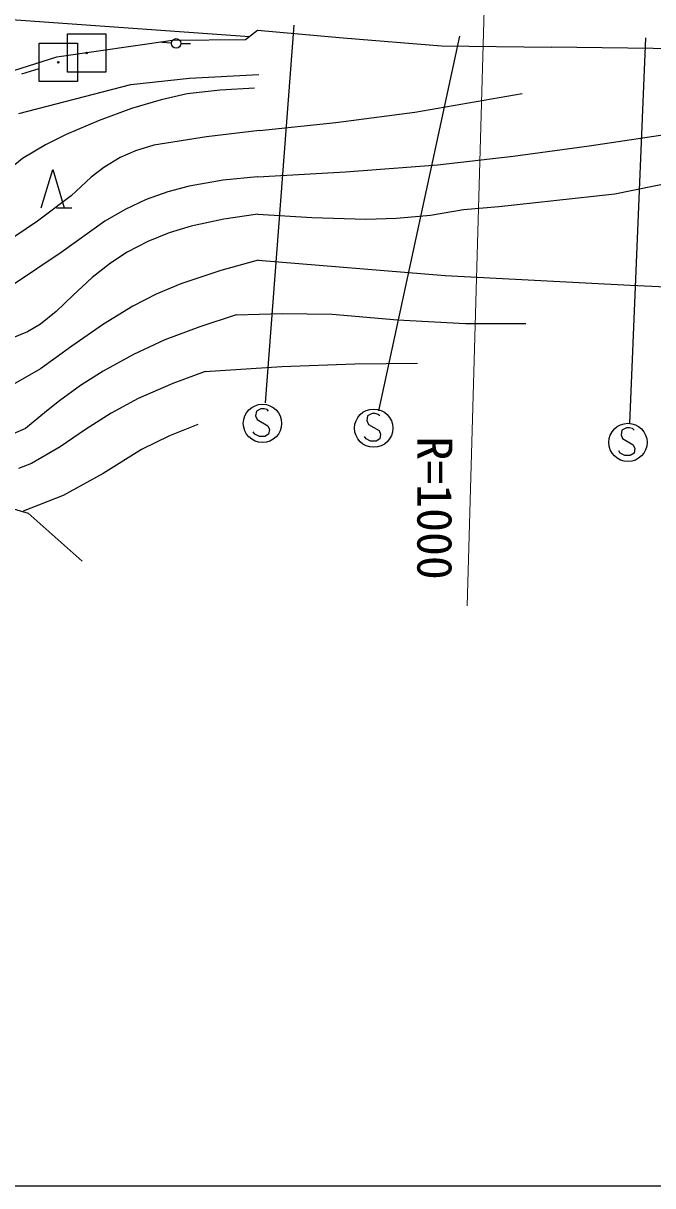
# Model space of a CAD drawing. Units: millimetres, scale not verified. Extents: x 40000 to 680000, y 20000 to 380000.
# Drawn here: x 379982 to 412824, y 205000 to 265674 of the extents above; entities that cross this region are included whole.
import ezdxf
from ezdxf.enums import TextEntityAlignment as Align

# ---------------------------------------------------------------- set-up
doc = ezdxf.new("R2010")
doc.units = ezdxf.units.MM
doc.header["$LTSCALE"] = 1000
for name, color, linetype, lineweight in [('M-BGD', 7, 'Continuous', 25), ('M-BGD-EXST', 7, 'Continuous', 25), ('M-BMK-ROW', 30, 'Continuous', 25), ('M-STR-HTXT', 7, 'Continuous', 13), ('M-TTL-BAND', 7, 'Continuous', 25)]:
    doc.layers.add(name, color=color, linetype=linetype, lineweight=lineweight)
doc.styles.add('ＭＳ ゴシック', font='')
doc.styles.get('ＭＳ ゴシック').set_extended_font_data('MS Gothic')

msp = doc.modelspace()

# ---------------------------------------------------------------- linework, layer by layer
at = {"layer": 'M-BGD'}
for p, q in [((377161, 266028), (391790, 264988)), ((391573, 264824), (392206, 265304)), ((392206, 265304), (396671, 264913)), ((381741, 263929), (387760, 264788)), ((387710, 264640), (387212, 264677)), ((387760, 264788), (391573, 264824)), ((388210, 264617), (388710, 264608)), ((396671, 264913), (401800, 264495)), ((401800, 264495), (407528, 264420)), ((416473, 264302), (407528, 264420)), ((378785, 262988), (381741, 263929)), ((385600, 262481), (388657, 262803)), ((388657, 262803), (392274, 262993)), ((379746, 260959), (385600, 262481)), ((380917, 256042), (381517, 258039)), ((381517, 258039), (382117, 256042)), ((381717, 256042), (382517, 256042)), ((374255, 241856), (380235, 240105)), ((380235, 240105), (383056, 237598))]:
    msp.add_line(p, q, dxfattribs=at)
for points in [[(392051, 262292), (390250, 262189), (388538, 261981), (387170, 261681), (385634, 261221), (383947, 260604), (382221, 259863), (381138, 259334), (379942, 258610), (378202, 257190), (376305, 255827), (376302, 255825)], [(392315, 260070), (396295, 260489), (400413, 261026), (406014, 262009)], [(392206, 257662), (396801, 257915), (401586, 258282), (405546, 258728), (409509, 259275), (418581, 260640)], [(392315, 260070), (389537, 259743), (386800, 259306), (385844, 259019), (385047, 258668), (384189, 258150), (383528, 257641), (382477, 256674)], [(392223, 255715), (395044, 255531), (397853, 255455), (399447, 255502), (401228, 255664), (402950, 255953), (404798, 256111), (407668, 256415), (410843, 256763), (413844, 257372), (416540, 257894), (422030, 258931)], [(392206, 257662), (390413, 257475), (388639, 257176), (387522, 256878), (386387, 256468), (385296, 255960), (384235, 255343), (381966, 253705), (379466, 252044), (378454, 251563), (377318, 251162), (376341, 250932), (375215, 250785), (373622, 250641), (372229, 250406), (370873, 250043), (369544, 249581), (366426, 248250), (363443, 247095), (361922, 246596), (360458, 246002), (358062, 244999)], [(382477, 256673), (380723, 255344), (378892, 254102)], [(392223, 255715), (390442, 255451), (388744, 255089), (387591, 254733), (386474, 254279), (385410, 253723), (384528, 253146), (383585, 252403), (382566, 251458), (381696, 250622), (380879, 249972), (380196, 249568), (379273, 249178), (378102, 248843), (376721, 248570), (375136, 248360), (373515, 248250), (372512, 248191), (371386, 248016), (370437, 247724), (369323, 247259), (363336, 244616)], [(392232, 253300), (390286, 252765), (388196, 252079), (386922, 251542), (385696, 250904), (384175, 249966), (382520, 248818), (380876, 247636)], [(392232, 253300), (402000, 252504), (411650, 252001), (413532, 251925)], [(391093, 250447), (389188, 249837), (387372, 249144), (385739, 248384), (384147, 247522), (382963, 246774), (381874, 245969), (381187, 245427)], [(391093, 250447), (393496, 250520), (396094, 250491), (399515, 250198), (403049, 250005), (406200, 250008)], [(380876, 247636), (379087, 246602)], [(389476, 247493), (393468, 247752), (397280, 247897), (400558, 247940)], [(389476, 247493), (387786, 246867), (385975, 246080), (384567, 245318), (383228, 244472), (381905, 243574), (380410, 242704), (379727, 242434)], [(381187, 245427), (380105, 244529), (379029, 244061)], [(389097, 244734), (387611, 244132), (386154, 243418), (384143, 242181), (382063, 241029), (379983, 240202)]]:
    msp.add_lwpolyline(points, dxfattribs=at)
msp.add_circle((387960, 264621), 250, dxfattribs=at)
at = {"layer": 'M-BGD-EXST'}
for p, q in [((392629, 245865), (394121, 265572)), ((402742, 264993), (398515, 245451)), ((412440, 264910), (411611, 244788)), ((392144, 245427), (392104, 245188)), ((392104, 245188), (392184, 244988)), ((392384, 245547), (392144, 245427)), ((392544, 245547), (392384, 245547)), ((392704, 245507), (392544, 245547)), ((392784, 245427), (392704, 245507)), ((397946, 245179), (397906, 244939)), ((398186, 245299), (397946, 245179)), ((398346, 245299), (398186, 245299)), ((398506, 245259), (398346, 245299)), ((398586, 245179), (398506, 245259)), ((392184, 244988), (392744, 244668)), ((392744, 244668), (392824, 244468)), ((397906, 244939), (397986, 244739)), ((397986, 244739), (398546, 244420)), ((411448, 244554), (411208, 244434)), ((411608, 244554), (411448, 244554)), ((411768, 244514), (411608, 244554)), ((392064, 244229), (391984, 244349)), ((392304, 244109), (392064, 244229)), ((392584, 244109), (392304, 244109)), ((392784, 244229), (392584, 244109)), ((392824, 244468), (392784, 244229)), ((397866, 243980), (397786, 244100)), ((398106, 243860), (397866, 243980)), ((398586, 243980), (398386, 243860)), ((398546, 244420), (398626, 244220)), ((398626, 244220), (398586, 243980)), ((411208, 244434), (411168, 244194)), ((411168, 244194), (411248, 243994)), ((411248, 243994), (411808, 243675)), ((411848, 244434), (411768, 244514)), ((398386, 243860), (398106, 243860)), ((411128, 243235), (411048, 243355)), ((411808, 243675), (411888, 243475)), ((411888, 243475), (411848, 243235)), ((411368, 243115), (411128, 243235)), ((411648, 243115), (411368, 243115)), ((411848, 243235), (411648, 243115))]:
    msp.add_line(p, q, dxfattribs=at)
for centre in [(392464, 244788), (398266, 244540), (411528, 243794)]:
    msp.add_ellipse(centre, major_axis=(1000, 0), ratio=0.998985, dxfattribs=at)
at = {"layer": 'M-BMK-ROW'}
for p, q in [((380807, 262635), (380807, 264635)), ((380807, 264635), (382807, 264635)), ((382294, 263124), (382294, 265124)), ((382294, 265124), (384294, 265124)), ((382807, 264635), (382807, 262635)), ((384294, 265124), (384294, 263124)), ((379900, 263028), (380807, 263317)), ((384294, 263124), (382294, 263124)), ((382807, 262635), (380807, 262635))]:
    msp.add_line(p, q, dxfattribs=at)
for centre in [(383294, 264124), (381807, 263635)]:
    msp.add_circle(centre, 40, dxfattribs=at)
at = {"layer": 'M-STR-HTXT'}
msp.add_line((404052, 267139), (403146, 235265), dxfattribs=at)
at = {"layer": 'M-TTL-BAND'}
msp.add_line((40000, 205000), (579000, 205000), dxfattribs=at)

# ---------------------------------------------------------------- texts
at = {"layer": 'M-STR-HTXT', "style": 'ＭＳ ゴシック'}
msp.add_text('R=1000', height=1833, rotation=270, dxfattribs=at).set_placement((399992, 244109), align=Align.BOTTOM_LEFT)

doc.saveas('drawing.dxf')
